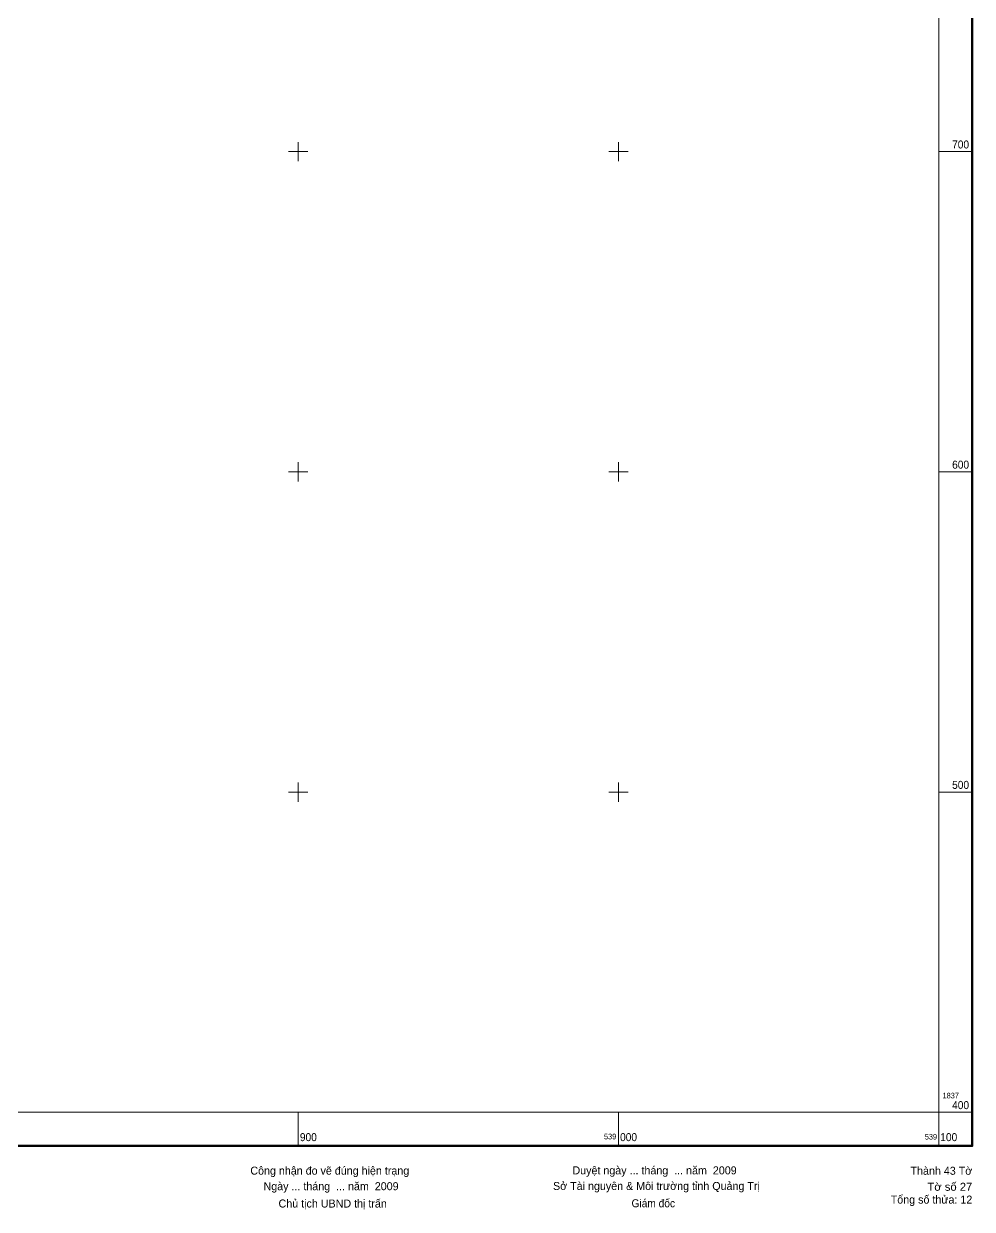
# Model space of a CAD drawing. Header units: metres. Extents: x 538390 to 539119, y 1837364 to 1838147.
# Drawn here: x 538814.3 to 539110.5, y 1837369.7 to 1837740 of the extents above; entities that cross this region are included whole.
import ezdxf
from ezdxf.enums import TextEntityAlignment as Align

# ---------------------------------------------------------------- set-up
doc = ezdxf.new("R2010")
doc.units = ezdxf.units.M
doc.header["$LTSCALE"] = 0.32
doc.layers.add('63', color=7, linetype='Continuous', lineweight=13)

msp = doc.modelspace()

# ---------------------------------------------------------------- linework, layer by layer
at = {"layer": '63'}
for p, q in [((538897, 1837700), (538903, 1837700)), ((538900, 1837697), (538900, 1837703)), ((538997, 1837700), (539003, 1837700)), ((539000, 1837697), (539000, 1837703)), ((539100, 1837700), (539110.5, 1837700)), ((538897, 1837600), (538903, 1837600)), ((538900, 1837597), (538900, 1837603)), ((538997, 1837600), (539003, 1837600)), ((539000, 1837597), (539000, 1837603)), ((539100, 1837600), (539110.5, 1837600)), ((538897, 1837500), (538903, 1837500)), ((538900, 1837497), (538900, 1837503)), ((538997, 1837500), (539003, 1837500)), ((539000, 1837497), (539000, 1837503)), ((539100, 1837500), (539110.5, 1837500)), ((538900, 1837400), (538900, 1837389.5)), ((539000, 1837400), (539000, 1837389.5)), ((539100, 1837400), (539100, 1837389.5)), ((539100, 1837400), (539110.5, 1837400))]:
    msp.add_line(p, q, dxfattribs=at)
at = {"layer": '63', "lineweight": 158}
msp.add_lwpolyline([(538389.5, 1838110.5), (539110.5, 1838110.5), (539110.5, 1837389.5), (538389.5, 1837389.5)], close=True, dxfattribs=at)
at = {"layer": '63'}
msp.add_lwpolyline([(538400, 1838100), (539100, 1838100), (539100, 1837400), (538400, 1837400)], close=True, dxfattribs=at)

# ---------------------------------------------------------------- texts
for s, height, width, p in [('700', 2.5, 0.95, (539109.5, 1837701)), ('600', 2.5, 0.95, (539109.5, 1837601)), ('500', 2.5, 0.95, (539109.5, 1837501)), ('400', 2.5, 0.95, (539109.5, 1837401)), ('539', 1.75, 0.95, (538999.3, 1837391.56)), ('539', 1.75, 0.95, (539099.5, 1837391.5)), ('Tờ số 27', 2.5, 1.05, (539110.5, 1837375.5))]:
    msp.add_text(s, height=height, dxfattribs=dict(at, width=width)).set_placement(p, align=Align.RIGHT)
at = {"layer": '63', "width": 0.95}
for s, height, p in [('1837', 1.75, (539101.21, 1837404.35)), ('900', 2.5, (538900.5, 1837391)), ('000', 2.5, (539000.5, 1837391)), ('100', 2.5, (539100.5, 1837391)), ('Giám đốc ', 2.5, (539004.08, 1837370.35))]:
    msp.add_text(s, height=height, dxfattribs=at).set_placement(p)
at = {"layer": '63'}
for s, p in [('Công nhận đo vẽ đúng hiện trạng', (538909.84, 1837380.54)), ('Duyệt ngày ... tháng  ... năm  2009', (539011.27, 1837380.62))]:
    msp.add_text(s, height=2.5, dxfattribs=at).set_placement(p, align=Align.CENTER)
for s, p in [('Thành 43 Tờ', (539110.5, 1837380.5)), ('Tổng số thửa: 12', (539110.5, 1837371.5))]:
    msp.add_text(s, height=2.5, dxfattribs=at).set_placement(p, align=Align.RIGHT)
for s, p in [('Ngày ... tháng  ... năm  2009', (538889.15, 1837375.67)), ('Sở Tài nguyên & Môi trường tỉnh Quảng Trị', (538979.56, 1837375.75)), ('Chủ tịch UBND thị trấn', (538893.84, 1837370.27))]:
    msp.add_text(s, height=2.5, dxfattribs=at).set_placement(p)

doc.saveas('drawing.dxf')
